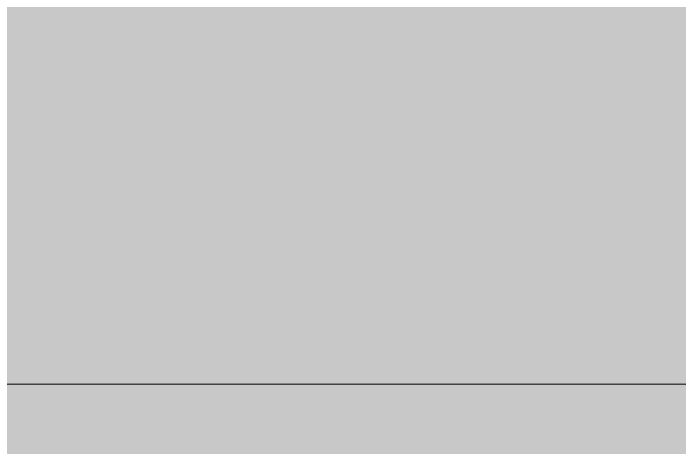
# Model space of a CAD drawing. Header units: centimetres. Extents: x -4381 to 5639, y -3920 to 4826.
# Drawn here: x 26.593 to 27.64, y 32.104 to 32.786 of the extents above; entities that cross this region are included whole.
import ezdxf
from ezdxf.xclip import XClip

# ---------------------------------------------------------------- set-up
doc = ezdxf.new("R2010")
doc.units = ezdxf.units.CM
doc.header["$MEASUREMENT"] = 0
doc.header["$XCLIPFRAME"] = 0
doc.set_wipeout_variables(frame=1)
doc.linetypes.add('Wipeout_Contour', pattern=[100, 0, -100])
for name, color, linetype in [('01- MOBILIER', 7, 'Continuous'), ('Dalles', 7, 'Continuous'), ('Drawing & Figure', 7, 'Continuous')]:
    doc.layers.add(name, color=color, linetype=linetype)
doc.layers.add('01- MOBILIER_Pen_No__102', color=7, linetype='Continuous', lineweight=5, true_color=0xcccccc)
doc.layers.add('Dalles_Pen_No__1', color=7, linetype='Continuous', lineweight=5)

# ---------------------------------------------------------------- blocks, each defined once
blk = doc.blocks.new('Drawing_8_8', base_point=(-322.5754, 32.2036))
at = {"color": 254, "linetype": 'Wipeout_Contour', "lineweight": 0, "ltscale": 252.238751}
blk.add_wipeout([(25.7121, 32.2036), (27.7421, 32.2036), (27.732, 32.2836), (27.7121, 32.2836), (27.7121, 32.8036), (25.7121, 32.8036)], dxfattribs=at).dxf.layer = '01- MOBILIER'
at = {"layer": '01- MOBILIER_Pen_No__102', "linetype": 'Continuous', "ltscale": 10}
blk.add_hatch(color=256, dxfattribs=at).paths.add_polyline_path([(25.7121, 32.2036), (27.7421, 32.2036), (27.732, 32.2836), (27.7121, 32.2836), (27.7121, 32.8036), (25.7121, 32.8036)])
at = {"layer": 'Dalles', "linetype": 'Continuous', "lineweight": 0, "ltscale": 10, "true_color": 0x000000}
blk.add_hatch(color=18, dxfattribs=at).paths.add_polyline_path([(22.6121, 31.9036), (33.8121, 31.9036), (33.8121, 32.2036), (22.6121, 32.2036)])
at = {"layer": 'Dalles_Pen_No__1', "linetype": 'Continuous', "ltscale": 10}
blk.add_line((29.6121, 32.2036), (22.9121, 32.2036), dxfattribs=at)

msp = doc.modelspace()

# ---------------------------------------------------------------- block references
at = {"layer": 'Drawing & Figure', "color": 151, "linetype": 'Continuous', "lineweight": 5, "ltscale": 10, "true_color": 0x80c2ff}
ref = msp.add_blockref('Drawing_8_8', (-322.57542, 32.20361), dxfattribs=at)
XClip(ref).set_block_clipping_path([(1, 23.6253966175), (50.7463984619, 45.1170657245)])

doc.saveas('drawing.dxf')
